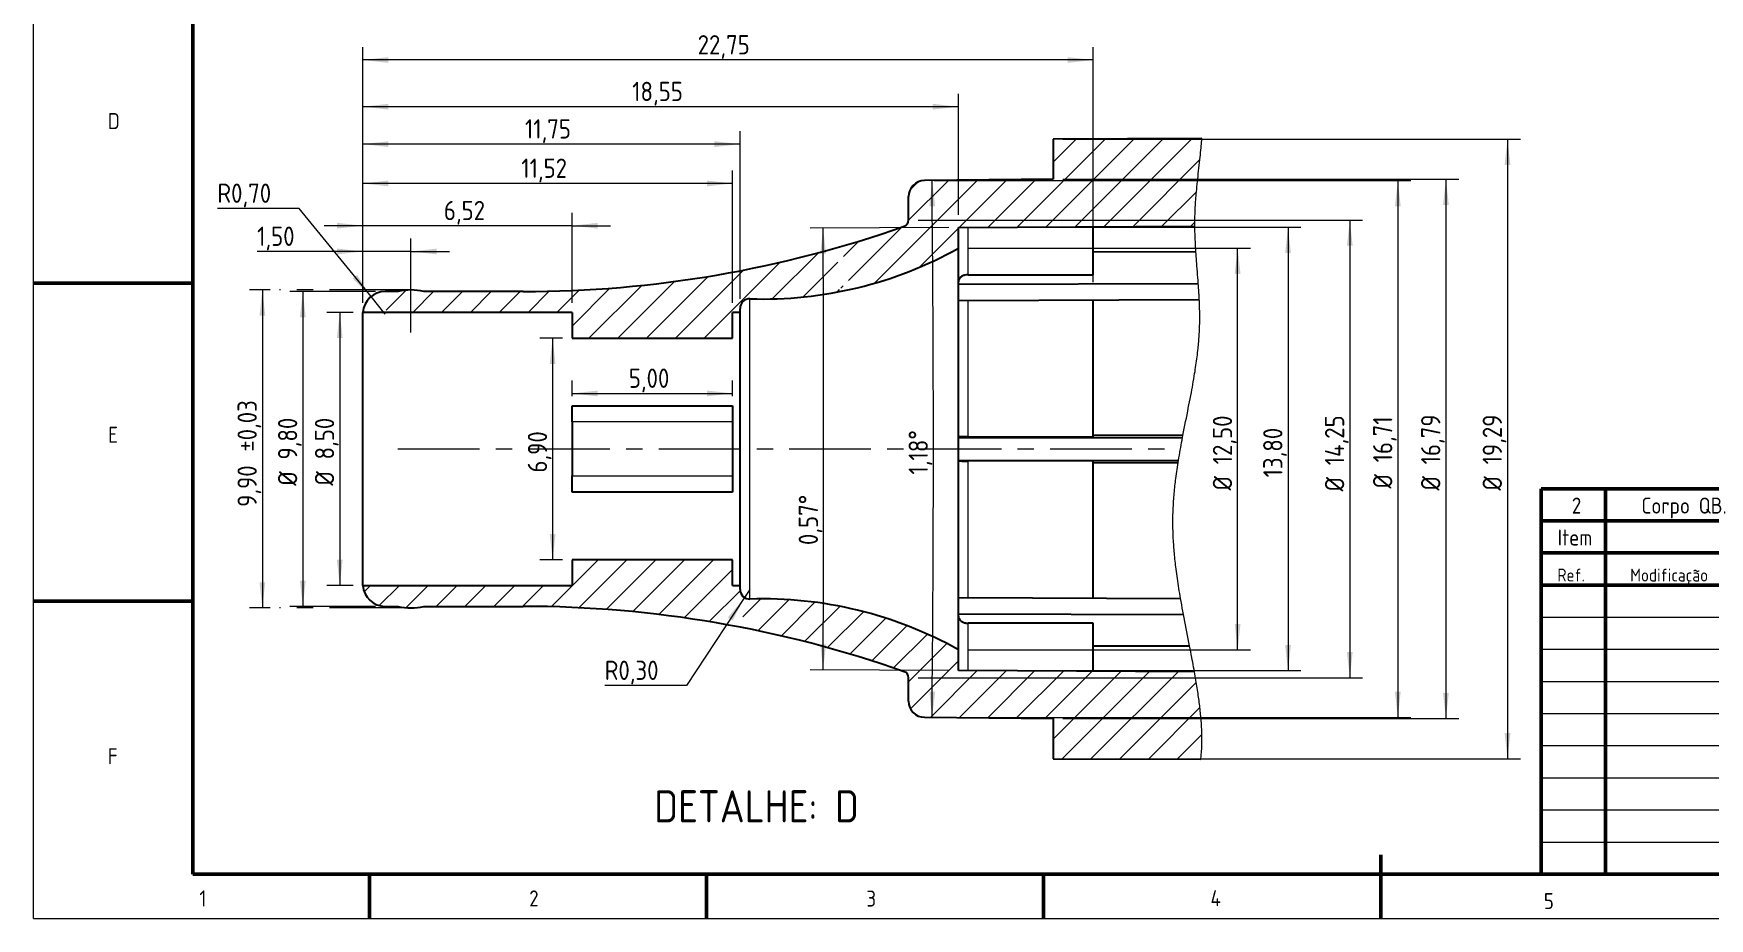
# Model space of a CAD drawing. Header units: millimetres. Extents: x 0 to 420, y 0 to 297.
# Drawn here: x 0.2 to 261.2, y 0.2 to 138 of the extents above; entities that cross this region are included whole.
import ezdxf

# ---------------------------------------------------------------- set-up
doc = ezdxf.new("R2010")
doc.units = ezdxf.units.MM
doc.linetypes.add('CENTERX2', pattern=[20.32, 12.7, -2.54, 2.54, -2.54])
doc.styles.add('SLDTEXTSTYLE0', font='ISOCP', dxfattribs={"width": 0.96})
doc.dimstyles.new('SLDDIMSTYLE10', dxfattribs={"dimtxt": 3, "dimasz": 4, "dimexe": 0, "dimexo": 0.0625, "dimgap": 0.75, "dimtad": 1, "dimlfac": 0.2, "dimrnd": 1e-09, "dimzin": 12, "dimdsep": 46, "dimtxsty": 'SLDTEXTSTYLE0', "dimsah": 1, "dimcen": 0.09, "dimadec": 0, "dimazin": 3, "dimtfac": 1, "dimtofl": 0, "dimtmove": 0, "dimatfit": 3, "dimfxl": 0, "dimfrac": 2, "dimtolj": 1, "dimtzin": 12, "dimarcsym": 0})
doc.dimstyles.new('SLDDIMSTYLE11', dxfattribs={"dimtxt": 3, "dimasz": 4, "dimexe": 0, "dimexo": 0.0625, "dimgap": 0.75, "dimtad": 1, "dimlfac": 0.2, "dimrnd": 1e-09, "dimzin": 12, "dimdsep": 46, "dimtxsty": 'SLDTEXTSTYLE0', "dimsah": 1, "dimcen": 0.09, "dimadec": 0, "dimazin": 3, "dimtfac": 1, "dimtmove": 0, "dimatfit": 0, "dimfxl": 0, "dimfrac": 2, "dimtolj": 1, "dimtzin": 12, "dimarcsym": 0})
doc.dimstyles.new('SLDDIMSTYLE13', dxfattribs={"dimtxt": 3, "dimasz": 4, "dimexe": 0, "dimexo": 0.0625, "dimgap": 0.75, "dimtad": 0, "dimtih": 1, "dimtoh": 1, "dimlfac": 0.2, "dimrnd": 1e-09, "dimdsep": 46, "dimtxsty": 'SLDTEXTSTYLE0', "dimsah": 1, "dimcen": 0, "dimadec": 0, "dimazin": 2, "dimtfac": 1, "dimtofl": 0, "dimtmove": 0, "dimatfit": 3, "dimfxl": 0, "dimfrac": 2, "dimtolj": 1, "dimtzin": 12, "dimarcsym": 0})
doc.dimstyles.new('SLDDIMSTYLE14', dxfattribs={"dimtxt": 3, "dimasz": 4, "dimexe": 0, "dimexo": 0.0625, "dimgap": 0.75, "dimtad": 1, "dimdec": 4, "dimlfac": 0.2, "dimdsep": 46, "dimtxsty": 'SLDTEXTSTYLE0', "dimsah": 1, "dimcen": 0.09, "dimazin": 2, "dimtfac": 1, "dimtofl": 0, "dimtmove": 0, "dimatfit": 3, "dimfxl": 0, "dimfrac": 2, "dimtolj": 1, "dimtzin": 12, "dimarcsym": 0})
doc.dimstyles.new('SLDDIMSTYLE15', dxfattribs={"dimtxt": 3, "dimasz": 4, "dimexe": 0, "dimexo": 0.0625, "dimgap": 0.75, "dimtad": 1, "dimdec": 4, "dimlfac": 0.2, "dimzin": 12, "dimdsep": 46, "dimtxsty": 'SLDTEXTSTYLE0', "dimsah": 1, "dimcen": 0.09, "dimazin": 3, "dimtfac": 1, "dimtofl": 0, "dimtmove": 0, "dimatfit": 3, "dimfxl": 0, "dimfrac": 2, "dimtolj": 1, "dimtzin": 12, "dimarcsym": 0})
doc.dimstyles.new('SLDDIMSTYLE9', dxfattribs={"dimtxt": 3, "dimasz": 4, "dimexe": 0, "dimexo": 0.0625, "dimgap": 0.75, "dimtad": 1, "dimlfac": 0.2, "dimrnd": 1e-09, "dimzin": 12, "dimdsep": 46, "dimtxsty": 'SLDTEXTSTYLE0', "dimsah": 1, "dimcen": 0.09, "dimadec": 0, "dimazin": 3, "dimtol": 1, "dimtp": 0.03, "dimtm": 0.03, "dimtfac": 1, "dimtofl": 0, "dimtmove": 0, "dimatfit": 3, "dimfxl": 0, "dimfrac": 2, "dimtolj": 1, "dimarcsym": 0})

# ---------------------------------------------------------------- blocks, each defined once
blk = doc.blocks.new('SW_HATCH_1')
at = {"color": 0, "linetype": 'Continuous', "lineweight": 18}
for p, q in [((114.4, 69.5), (100.7, 55.8)), ((118.91, 69.52), (105.21, 55.82)), ((109.9, 69.49), (106.3, 65.89)), ((123.42, 69.53), (109.72, 55.84)), ((127.92, 69.55), (114.24, 55.86)), ((129.16, 66.3), (118.75, 55.89)), ((94.54, 63.11), (78.48, 47.05)), ((90, 63.06), (83.8, 56.86)), ((85.24, 62.79), (84.03, 61.58)), ((99.08, 63.16), (91.67, 55.75)), ((103.62, 63.2), (96.18, 55.77)), ((128.63, 61.28), (123.26, 55.91)), ((82.72, 55.78), (74.44, 47.5)), ((91.55, 55.63), (85.44, 49.52)), ((128.38, 56.54), (127.77, 55.93)), ((76.04, 53.59), (73.64, 51.19)), ((63.78, 50.31), (51.97, 38.5)), ((69.75, 51.79), (62.57, 44.61)), ((72.8, 50.35), (67.35, 44.9)), ((47.33, 47.33), (38.5, 38.5)), ((52.6, 48.11), (42.99, 38.5)), ((58.07, 49.09), (47.48, 38.5)), ((5.55, 45.97), (2.46, 42.87)), ((9.83, 45.75), (6.58, 42.5)), ((14.32, 45.75), (11.07, 42.5)), ((18.81, 45.75), (15.56, 42.5)), ((23.3, 45.75), (20.05, 42.5)), ((27.84, 45.8), (24.54, 42.5)), ((32.5, 45.97), (29.03, 42.5)), ((37.29, 46.27), (31.4, 40.38)), ((42.23, 46.72), (34.01, 38.5)), ((73, 46.06), (72.6, 45.65)), ((73.59, 46.65), (73.22, 46.28)), ((35.43, 4), (28.12, -3.31)), ((39.92, 4), (32.45, -3.47)), ((44.41, 4), (36.68, -3.73)), ((48.9, 4), (40.82, -4.08)), ((53.39, 4), (44.88, -4.52)), ((0, 0), (-0.98, -0.98)), ((4.49, 0), (1.36, -3.13)), ((8.98, 0), (5.52, -3.46)), ((13.47, 0), (10.22, -3.25)), ((17.96, 0), (14.71, -3.25)), ((22.45, 0), (19.2, -3.25)), ((26.94, 0), (23.69, -3.25)), ((56.4, 2.52), (48.85, -5.03)), ((57.56, -0.81), (52.74, -5.63)), ((60.77, -2.09), (57.97, -4.89)), ((65.13, -2.22), (60.31, -7.05)), ((69.22, -2.62), (63.99, -7.86)), ((73.08, -3.25), (67.6, -8.73)), ((76.75, -4.08), (71.15, -9.67)), ((80.23, -5.08), (74.64, -10.67)), ((83.55, -6.25), (78.07, -11.73)), ((86.72, -7.57), (81.45, -12.84)), ((89.75, -9.03), (83.8, -14.98)), ((91.55, -11.72), (84.09, -19.19)), ((94.5, -13.26), (87.23, -20.53)), ((98.97, -13.29), (91.67, -20.58)), ((103.43, -13.31), (96.12, -20.63)), ((107.9, -13.33), (100.56, -20.67)), ((112.37, -13.35), (105.01, -20.72)), ((116.84, -13.38), (106.3, -23.91)), ((121.31, -13.4), (107.72, -26.98)), ((125.77, -13.42), (112.2, -27)), ((128.6, -15.08), (116.67, -27.01)), ((129.17, -19.01), (121.15, -27.03)), ((129.47, -23.19), (125.62, -27.04))]:
    blk.add_line(p, q, dxfattribs=at)
blk = doc.blocks.new('_D_12')
at = {"color": 7, "linetype": 'Continuous', "lineweight": 0}
for p, q in [((37.03, 98.04), (33.84, 98.04)), ((35.84, 98.04), (35.84, 48.54)), ((37.03, 48.54), (33.84, 48.54))]:
    blk.add_line(p, q, dxfattribs=at)
at = {"color": 7, "linetype": 'Continuous', "lineweight": 18}
for points in [[(35.84, 98.04), (35.39, 94.04), (36.29, 94.04)], [(35.84, 48.54), (36.29, 52.54), (35.39, 52.54)]]:
    blk.add_solid(points, dxfattribs=at)
at = {"color": 7, "linetype": 'Continuous', "lineweight": 18, "char_height": 3, "attachment_point": 1, "rotation": 90, "style": 'SLDTEXTSTYLE0'}
for s, insert in [('±0,03', (31.97, 72.87)), ('9,90', (31.97, 64.27))]:
    blk.add_mtext(s, dxfattribs=dict(at, insert=insert))
blk = doc.blocks.new('_D_13')
at = {"color": 7, "linetype": 'Continuous', "lineweight": 0}
for p, q in [((49.98, 94.54), (45.89, 94.54)), ((47.89, 94.54), (47.89, 52.04)), ((49.98, 52.04), (45.89, 52.04))]:
    blk.add_line(p, q, dxfattribs=at)
at = {"color": 7, "linetype": 'Continuous', "lineweight": 18}
for points in [[(47.89, 94.54), (47.44, 90.54), (48.34, 90.54)], [(47.89, 52.04), (48.34, 56.04), (47.44, 56.04)]]:
    blk.add_solid(points, dxfattribs=at)
at = {"color": 7, "linetype": 'Continuous', "lineweight": 18, "char_height": 3, "attachment_point": 1, "rotation": 90, "style": 'SLDTEXTSTYLE0'}
for s, insert in [('8,50', (44.02, 71.65)), ('%%c', (44.02, 67.58))]:
    blk.add_mtext(s, dxfattribs=dict(at, insert=insert))
blk = doc.blocks.new('_D_14')
at = {"color": 7, "linetype": 'Continuous', "lineweight": 0}
for p, q in [((51.48, 96.04), (51.48, 110.04)), ((84.08, 96.04), (84.08, 110.04)), ((51.48, 108.04), (45.48, 108.04)), ((84.08, 108.04), (51.48, 108.04)), ((84.08, 108.04), (90.08, 108.04))]:
    blk.add_line(p, q, dxfattribs=at)
at = {"color": 7, "linetype": 'Continuous', "lineweight": 18}
for points in [[(51.48, 108.04), (47.48, 108.49), (47.48, 107.59)], [(84.08, 108.04), (88.08, 107.59), (88.08, 108.49)]]:
    blk.add_solid(points, dxfattribs=at)
at = {"color": 7, "linetype": 'Continuous', "lineweight": 18, "insert": (64.11, 111.91), "char_height": 3, "attachment_point": 1, "style": 'SLDTEXTSTYLE0'}
blk.add_mtext('6,52', dxfattribs=at)
blk = doc.blocks.new('_D_15')
at = {"color": 7, "linetype": 'Continuous', "lineweight": 0}
for p, q in [((51.48, 96.04), (51.48, 106.03)), ((58.98, 91.41), (58.98, 106.03)), ((51.48, 104.03), (35.02, 104.03)), ((58.98, 104.03), (51.48, 104.03)), ((58.98, 104.03), (64.98, 104.03))]:
    blk.add_line(p, q, dxfattribs=at)
at = {"color": 7, "linetype": 'Continuous', "lineweight": 18}
for points in [[(51.48, 104.03), (47.48, 104.48), (47.48, 103.58)], [(58.98, 104.03), (62.98, 103.58), (62.98, 104.48)]]:
    blk.add_solid(points, dxfattribs=at)
at = {"color": 7, "linetype": 'Continuous', "lineweight": 18, "insert": (35.02, 107.9), "char_height": 3, "attachment_point": 1, "style": 'SLDTEXTSTYLE0'}
blk.add_mtext('1,50', dxfattribs=at)
blk = doc.blocks.new('_D_16')
at = {"color": 7, "linetype": 'Continuous', "lineweight": 0}
for p, q in [((84.08, 81.49), (84.08, 83.93)), ((109.08, 81.49), (109.08, 83.93)), ((84.08, 81.93), (109.08, 81.93))]:
    blk.add_line(p, q, dxfattribs=at)
at = {"color": 7, "linetype": 'Continuous', "lineweight": 18}
for points in [[(84.08, 81.93), (88.08, 81.48), (88.08, 82.38)], [(109.08, 81.93), (105.08, 82.38), (105.08, 81.48)]]:
    blk.add_solid(points, dxfattribs=at)
at = {"color": 7, "linetype": 'Continuous', "lineweight": 18, "insert": (92.91, 85.8), "char_height": 3, "attachment_point": 1, "style": 'SLDTEXTSTYLE0'}
blk.add_mtext('5,00', dxfattribs=at)
blk = doc.blocks.new('_D_17')
at = {"color": 7, "linetype": 'Continuous', "lineweight": 0}
for p, q in [((51.48, 96.04), (51.48, 116.62)), ((109.08, 96.04), (109.08, 116.62)), ((109.08, 114.62), (51.48, 114.62))]:
    blk.add_line(p, q, dxfattribs=at)
at = {"color": 7, "linetype": 'Continuous', "lineweight": 18}
for points in [[(51.48, 114.62), (55.48, 114.17), (55.48, 115.07)], [(109.08, 114.62), (105.08, 115.07), (105.08, 114.17)]]:
    blk.add_solid(points, dxfattribs=at)
at = {"color": 7, "linetype": 'Continuous', "lineweight": 18, "insert": (76.16, 118.49), "char_height": 3, "attachment_point": 1, "style": 'SLDTEXTSTYLE0'}
blk.add_mtext('11,52', dxfattribs=at)
blk = doc.blocks.new('_D_19')
at = {"color": 7, "linetype": 'Continuous', "lineweight": 0}
for p, q in [((110.91, 50.16), (101.9, 36.47)), ((111.73, 51.41), (110.91, 50.16)), ((101.9, 36.47), (89.15, 36.47))]:
    blk.add_line(p, q, dxfattribs=at)
at = {"color": 7, "linetype": 'Continuous', "lineweight": 18}
blk.add_solid([(110.91, 50.16), (108.33, 47.07), (109.08, 46.57)], dxfattribs=at)
at = {"color": 7, "linetype": 'Continuous', "lineweight": 18, "insert": (89.15, 40.33), "char_height": 3, "attachment_point": 1, "style": 'SLDTEXTSTYLE0'}
blk.add_mtext('R0,30', dxfattribs=at)
blk = doc.blocks.new('_D_20')
at = {"color": 7, "linetype": 'Continuous', "lineweight": 0}
for p, q in [((145.73, 104.54), (189.72, 104.54)), ((187.72, 42.04), (187.72, 104.54)), ((145.73, 42.04), (189.72, 42.04))]:
    blk.add_line(p, q, dxfattribs=at)
at = {"color": 7, "linetype": 'Continuous', "lineweight": 18}
for points in [[(187.72, 104.54), (187.27, 100.54), (188.17, 100.54)], [(187.72, 42.04), (188.17, 46.04), (187.27, 46.04)]]:
    blk.add_solid(points, dxfattribs=at)
at = {"color": 7, "linetype": 'Continuous', "lineweight": 18, "char_height": 3, "attachment_point": 1, "rotation": 90, "style": 'SLDTEXTSTYLE0'}
for s, insert in [('12,50', (183.86, 70.9)), ('%%c', (183.86, 66.83))]:
    blk.add_mtext(s, dxfattribs=dict(at, insert=insert))
blk = doc.blocks.new('_D_21')
at = {"color": 7, "linetype": 'Continuous', "lineweight": 0}
for p, q in [((142.73, 107.78), (121.16, 107.67)), ((142.73, 38.8), (121.16, 38.9))]:
    blk.add_line(p, q, dxfattribs=at)
at = {"color": 7, "linetype": 'Continuous', "lineweight": 18}
blk.add_arc((-6755.77, 73.29), 6879.02, 359.713523, 0.286477, dxfattribs=at)
for points in [[(123.16, 107.68), (122.73, 103.68), (123.63, 103.69)], [(123.16, 38.89), (123.63, 42.89), (122.73, 42.9)]]:
    blk.add_solid(points, dxfattribs=at)
at = {"color": 7, "linetype": 'Continuous', "lineweight": 18, "insert": (119.36, 58.33), "char_height": 3, "attachment_point": 1, "rotation": 89.9135, "style": 'SLDTEXTSTYLE0'}
blk.add_mtext('0,57°', dxfattribs=at)
blk = doc.blocks.new('_D_22')
at = {"color": 7, "linetype": 'Continuous', "lineweight": 0}
for p, q in [((145.73, 107.79), (197.57, 107.79)), ((195.57, 107.79), (195.57, 38.79)), ((145.73, 38.79), (197.57, 38.79))]:
    blk.add_line(p, q, dxfattribs=at)
at = {"color": 7, "linetype": 'Continuous', "lineweight": 18}
for points in [[(195.57, 107.79), (195.12, 103.79), (196.02, 103.79)], [(195.57, 38.79), (196.02, 42.79), (195.12, 42.79)]]:
    blk.add_solid(points, dxfattribs=at)
at = {"color": 7, "linetype": 'Continuous', "lineweight": 18, "insert": (191.7, 68.86), "char_height": 3, "attachment_point": 1, "rotation": 90, "style": 'SLDTEXTSTYLE0'}
blk.add_mtext('13,80', dxfattribs=at)
blk = doc.blocks.new('_D_23')
at = {"color": 7, "linetype": 'Continuous', "lineweight": 0}
for p, q in [((51.48, 96.04), (51.48, 122.74)), ((110.23, 96.66), (110.23, 122.74)), ((110.23, 120.74), (51.48, 120.74))]:
    blk.add_line(p, q, dxfattribs=at)
at = {"color": 7, "linetype": 'Continuous', "lineweight": 18}
for points in [[(51.48, 120.74), (55.48, 120.29), (55.48, 121.19)], [(110.23, 120.74), (106.23, 121.19), (106.23, 120.29)]]:
    blk.add_solid(points, dxfattribs=at)
at = {"color": 7, "linetype": 'Continuous', "lineweight": 18, "insert": (76.73, 124.61), "char_height": 3, "attachment_point": 1, "style": 'SLDTEXTSTYLE0'}
blk.add_mtext('11,75', dxfattribs=at)
blk = doc.blocks.new('_D_24')
at = {"color": 7, "linetype": 'Continuous', "lineweight": 0}
for p, q in [((51.48, 96.04), (51.48, 128.57)), ((144.23, 109.74), (144.23, 128.57)), ((144.23, 126.57), (51.48, 126.57))]:
    blk.add_line(p, q, dxfattribs=at)
at = {"color": 7, "linetype": 'Continuous', "lineweight": 18}
for points in [[(51.48, 126.57), (55.48, 126.12), (55.48, 127.02)], [(144.23, 126.57), (140.23, 127.02), (140.23, 126.12)]]:
    blk.add_solid(points, dxfattribs=at)
at = {"color": 7, "linetype": 'Continuous', "lineweight": 18, "insert": (93.43, 130.44), "char_height": 3, "attachment_point": 1, "style": 'SLDTEXTSTYLE0'}
blk.add_mtext('18,55', dxfattribs=at)
blk = doc.blocks.new('_D_25')
at = {"color": 7, "linetype": 'Continuous', "lineweight": 0}
for p, q in [((51.48, 96.04), (51.48, 135.84)), ((165.23, 99.24), (165.23, 135.84)), ((165.23, 133.84), (51.48, 133.84))]:
    blk.add_line(p, q, dxfattribs=at)
at = {"color": 7, "linetype": 'Continuous', "lineweight": 18}
for points in [[(51.48, 133.84), (55.48, 133.39), (55.48, 134.29)], [(165.23, 133.84), (161.23, 134.29), (161.23, 133.39)]]:
    blk.add_solid(points, dxfattribs=at)
at = {"color": 7, "linetype": 'Continuous', "lineweight": 18, "insert": (103.63, 137.71), "char_height": 3, "attachment_point": 1, "style": 'SLDTEXTSTYLE0'}
blk.add_mtext('22,75', dxfattribs=at)
blk = doc.blocks.new('_D_26')
at = {"color": 7, "linetype": 'Continuous', "lineweight": 0}
for p, q in [((160.48, 121.51), (231.75, 121.51)), ((229.75, 121.51), (229.75, 25.06)), ((160.48, 25.06), (231.75, 25.06))]:
    blk.add_line(p, q, dxfattribs=at)
at = {"color": 7, "linetype": 'Continuous', "lineweight": 18}
for points in [[(229.75, 121.51), (229.3, 117.51), (230.2, 117.51)], [(229.75, 25.06), (230.2, 29.06), (229.3, 29.06)]]:
    blk.add_solid(points, dxfattribs=at)
at = {"color": 7, "linetype": 'Continuous', "lineweight": 18, "char_height": 3, "attachment_point": 1, "rotation": 90, "style": 'SLDTEXTSTYLE0'}
for s, insert in [('19,29', (225.88, 70.89)), ('%%c', (225.88, 66.81))]:
    blk.add_mtext(s, dxfattribs=dict(at, insert=insert))
blk = doc.blocks.new('_D_27')
at = {"color": 7, "linetype": 'Continuous', "lineweight": 0}
for p, q in [((160.48, 115.27), (222.16, 115.27)), ((220.16, 115.27), (220.16, 31.31)), ((160.48, 31.31), (222.16, 31.31))]:
    blk.add_line(p, q, dxfattribs=at)
at = {"color": 7, "linetype": 'Continuous', "lineweight": 18}
for points in [[(220.16, 115.27), (219.71, 111.27), (220.61, 111.27)], [(220.16, 31.31), (220.61, 35.31), (219.71, 35.31)]]:
    blk.add_solid(points, dxfattribs=at)
at = {"color": 7, "linetype": 'Continuous', "lineweight": 18, "char_height": 3, "attachment_point": 1, "rotation": 90, "style": 'SLDTEXTSTYLE0'}
for s, insert in [('16,79', (216.29, 70.89)), ('%%c', (216.29, 66.82))]:
    blk.add_mtext(s, dxfattribs=dict(at, insert=insert))
blk = doc.blocks.new('_D_28')
at = {"color": 7, "linetype": 'Continuous', "lineweight": 0}
for p, q in [((41.58, 110.73), (28.83, 110.73)), ((52.76, 97), (41.58, 110.73)), ((54.97, 94.29), (52.76, 97))]:
    blk.add_line(p, q, dxfattribs=at)
at = {"color": 7, "linetype": 'Continuous', "lineweight": 18}
blk.add_solid([(52.76, 97), (50.58, 100.39), (49.89, 99.82)], dxfattribs=at)
at = {"color": 7, "linetype": 'Continuous', "lineweight": 18, "insert": (28.83, 114.6), "char_height": 3, "attachment_point": 1, "style": 'SLDTEXTSTYLE0'}
blk.add_mtext('R0,70', dxfattribs=at)
blk = doc.blocks.new('_D_29')
at = {"color": 7, "linetype": 'Continuous', "lineweight": 0}
for p, q in [((137.98, 108.91), (207.19, 108.91)), ((205.19, 108.91), (205.19, 37.67)), ((137.98, 37.67), (207.19, 37.67))]:
    blk.add_line(p, q, dxfattribs=at)
at = {"color": 7, "linetype": 'Continuous', "lineweight": 18}
for points in [[(205.19, 108.91), (204.74, 104.91), (205.64, 104.91)], [(205.19, 37.67), (205.64, 41.67), (204.74, 41.67)]]:
    blk.add_solid(points, dxfattribs=at)
at = {"color": 7, "linetype": 'Continuous', "lineweight": 18, "char_height": 3, "attachment_point": 1, "rotation": 90, "style": 'SLDTEXTSTYLE0'}
for s, insert in [('14,25', (201.32, 70.75)), ('%%c', (201.32, 66.68))]:
    blk.add_mtext(s, dxfattribs=dict(at, insert=insert))
blk = doc.blocks.new('_D_30')
at = {"color": 7, "linetype": 'Continuous', "lineweight": 18}
blk.add_arc((-3905.55, 73.29), 4045.89, 359.40822, 0.59178, dxfattribs=at)
for points in [[(140.13, 115.08), (139.72, 111.07), (140.62, 111.08)], [(140.13, 31.5), (140.62, 35.5), (139.72, 35.51)]]:
    blk.add_solid(points, dxfattribs=at)
at = {"color": 7, "linetype": 'Continuous', "lineweight": 18, "insert": (136.48, 69.31), "char_height": 3, "attachment_point": 1, "rotation": 90, "style": 'SLDTEXTSTYLE0'}
blk.add_mtext('1,18°', dxfattribs=at)
blk = doc.blocks.new('_D_31')
at = {"color": 7, "linetype": 'Continuous', "lineweight": 0}
for p, q in [((82.58, 90.54), (79.04, 90.54)), ((81.04, 90.54), (81.04, 56.04)), ((82.58, 56.04), (79.04, 56.04))]:
    blk.add_line(p, q, dxfattribs=at)
at = {"color": 7, "linetype": 'Continuous', "lineweight": 18}
for points in [[(81.04, 90.54), (80.59, 86.54), (81.49, 86.54)], [(81.04, 56.04), (81.49, 60.04), (80.59, 60.04)]]:
    blk.add_solid(points, dxfattribs=at)
at = {"color": 7, "linetype": 'Continuous', "lineweight": 18, "insert": (77.18, 69.61), "char_height": 3, "attachment_point": 1, "rotation": 90, "style": 'SLDTEXTSTYLE0'}
blk.add_mtext('6,90', dxfattribs=at)
blk = doc.blocks.new('_D_32')
at = {"color": 7, "linetype": 'Continuous', "lineweight": 0}
for p, q in [((53.47, 97.79), (40.14, 97.79)), ((42.14, 97.79), (42.14, 48.79)), ((53.47, 48.79), (40.14, 48.79))]:
    blk.add_line(p, q, dxfattribs=at)
at = {"color": 7, "linetype": 'Continuous', "lineweight": 18}
for points in [[(42.14, 97.79), (41.69, 93.79), (42.59, 93.79)], [(42.14, 48.79), (42.59, 52.79), (41.69, 52.79)]]:
    blk.add_solid(points, dxfattribs=at)
at = {"color": 7, "linetype": 'Continuous', "lineweight": 18, "char_height": 3, "attachment_point": 1, "rotation": 90, "style": 'SLDTEXTSTYLE0'}
for s, insert in [('9,80', (38.27, 71.64)), ('%%c', (38.27, 67.57))]:
    blk.add_mtext(s, dxfattribs=dict(at, insert=insert))
blk = doc.blocks.new('_D_33')
at = {"color": 7, "linetype": 'Continuous', "lineweight": 0}
for p, q in [((140.45, 115.06), (214.67, 115.06)), ((212.67, 115.06), (212.67, 31.51)), ((140.45, 31.51), (214.67, 31.51))]:
    blk.add_line(p, q, dxfattribs=at)
at = {"color": 7, "linetype": 'Continuous', "lineweight": 18}
for points in [[(212.67, 115.06), (212.22, 111.06), (213.12, 111.06)], [(212.67, 31.51), (213.12, 35.51), (212.22, 35.51)]]:
    blk.add_solid(points, dxfattribs=at)
at = {"color": 7, "linetype": 'Continuous', "lineweight": 18, "char_height": 3, "attachment_point": 1, "rotation": 90, "style": 'SLDTEXTSTYLE0'}
for s, insert in [('16,71', (208.81, 71.2)), ('%%c', (208.81, 67.13))]:
    blk.add_mtext(s, dxfattribs=dict(at, insert=insert))

msp = doc.modelspace()

# ---------------------------------------------------------------- linework, layer by layer
at = {"color": 7, "linetype": 'Continuous', "lineweight": 18}
for p, q in [((0.2, 0.2), (0.2, 296.8)), ((235, 47.1), (289, 47.1)), ((235, 42.1), (289, 42.1)), ((235, 37.1), (289, 37.1)), ((235, 32.1), (289, 32.1)), ((289, 27.1), (235, 27.1)), ((235, 22.1), (289, 22.1)), ((235, 17.1), (289, 17.1)), ((235, 12.1), (289, 12.1)), ((0.2, 0.2), (419.8, 0.2))]:
    msp.add_line(p, q, dxfattribs=at)
at = {"color": 7, "linetype": 'Continuous', "lineweight": 50}
for p, q in [((25, 290.1), (25, 7.1)), ((0.2, 99.1), (25, 99.1)), ((235, 6.98029), (235, 67.1)), ((235, 67.1), (413, 67.1)), ((245, 57.1), (245, 67.1)), ((235, 62.1), (413, 62.1)), ((235, 57.1), (413, 57.1)), ((245, 57.1), (245, 7.1)), ((25, 49.6), (0.2, 49.6)), ((289, 52.1), (235, 52.1)), ((210, 10.1), (210, 0.2)), ((25, 7.1), (413, 7.1)), ((52.5, 0.2), (52.5, 7.1)), ((105, 7.1), (105, 0.2)), ((157.5, 0.2), (157.5, 7.1))]:
    msp.add_line(p, q, dxfattribs=at)
at = {"color": 7, "linetype": 'Continuous', "lineweight": 25}
for p, q in [((182.14423, 121.59455), (158.98007, 121.51344)), ((158.98007, 121.51344), (158.98007, 115.27028)), ((158.98007, 115.27028), (138.95424, 115.06344)), ((136.48006, 108.90662), (136.48006, 112.56357)), ((144.23006, 107.78844), (181.06571, 107.97262)), ((144.23006, 104.53844), (144.23006, 107.78844)), ((165.23006, 100.38871), (165.23006, 107.89344)), ((144.23006, 42.03844), (144.23006, 104.53844)), ((181.22246, 103.95855), (165.23006, 103.91864)), ((145.73007, 100.40647), (165.23006, 100.38871)), ((56.98006, 97.78844), (54.97112, 97.78844)), ((76.48007, 97.78844), (60.98007, 97.78844)), ((144.23006, 98.95641), (181.58802, 99.05944)), ((144.23006, 96.41083), (181.74672, 96.57265)), ((84.08007, 94.53844), (51.48006, 94.53844)), ((51.48006, 52.03844), (51.48006, 94.53844)), ((84.08007, 94.53844), (84.08007, 90.53844)), ((110.23006, 94.53844), (109.08007, 94.53844)), ((109.08007, 90.53844), (109.08007, 94.53844)), ((110.23006, 94.53844), (110.23006, 95.16422)), ((110.23006, 52.03844), (110.23006, 94.53844)), ((165.23006, 75.16213), (165.23006, 96.50141)), ((84.08007, 90.53844), (109.08007, 90.53844)), ((84.08007, 79.98844), (109.08007, 79.98844)), ((84.08007, 77.48844), (84.08007, 79.98844)), ((109.08007, 79.98844), (109.08007, 77.48844)), ((84.08007, 77.48844), (84.08007, 69.08844)), ((109.08007, 77.48844), (109.08007, 69.08844)), ((144.23006, 75.08844), (179.13695, 75.05004)), ((145.73007, 75.18862), (165.23006, 75.16213)), ((179.20284, 75.3951), (165.23006, 75.41072)), ((144.23006, 71.48844), (178.51121, 71.52615)), ((165.23006, 71.41475), (145.73007, 71.38826)), ((165.23006, 50.07546), (165.23006, 71.41475)), ((165.23006, 71.16615), (178.45592, 71.18094)), ((84.08007, 66.58844), (84.08007, 69.08844)), ((109.08007, 69.08844), (109.08007, 66.58844)), ((109.08007, 66.58844), (84.08007, 66.58844)), ((84.08007, 56.03844), (84.08007, 52.03844)), ((109.08007, 56.03844), (84.08007, 56.03844)), ((109.08007, 52.03844), (109.08007, 56.03844)), ((51.48006, 52.03844), (84.08007, 52.03844)), ((109.08007, 52.03844), (110.23006, 52.03844)), ((110.23006, 51.41265), (110.23006, 52.03844)), ((144.23006, 50.16604), (178.83698, 50.01677)), ((54.97112, 48.78844), (56.98006, 48.78844)), ((60.98007, 48.78844), (76.48007, 48.78844)), ((144.23006, 47.62046), (179.28576, 47.52379)), ((165.23006, 46.18817), (145.73007, 46.17041)), ((165.23006, 38.68344), (165.23006, 46.18817)), ((144.23006, 38.78844), (144.23006, 42.03844)), ((165.23006, 42.65823), (180.23415, 42.62077)), ((136.48006, 34.0133), (136.48006, 37.67025)), ((180.99517, 38.60461), (144.23006, 38.78844)), ((138.95424, 31.51344), (158.98007, 31.30659)), ((158.98007, 31.30659), (158.98007, 25.06344)), ((158.98007, 25.06344), (181.98308, 24.98289))]:
    msp.add_line(p, q, dxfattribs=at)
at = {"color": 8, "linetype": 'Continuous', "lineweight": 18}
for p, q in [((145.73007, 100.40647), (145.73007, 107.79594)), ((111.77859, 49.91344), (111.77859, 96.66344)), ((145.73007, 75.18862), (145.73007, 96.4173)), ((109.08007, 77.48844), (84.08007, 77.48844)), ((145.73007, 50.15958), (145.73007, 71.38826)), ((84.08007, 69.08844), (109.08007, 69.08844)), ((145.73007, 38.78094), (145.73007, 46.17041))]:
    msp.add_line(p, q, dxfattribs=at)
at = {"color": 7, "linetype": 'CENTERX2', "lineweight": 18}
for p, q in [((58.98006, 98.03844), (38.52933, 98.03844)), ((56.94429, 73.28844), (178.58756, 73.28844)), ((58.98006, 48.53844), (38.52933, 48.53844))]:
    msp.add_line(p, q, dxfattribs=at)
at = {"color": 7, "linetype": 'Continuous', "lineweight": 18, "flags": 128}
msp.add_lwpolyline([(181.98308, 24.98289), (182.00608, 25.17665), (182.02741, 25.37138), (182.0471, 25.56705), (182.06518, 25.76367), (182.08166, 25.96122), (182.09657, 26.1597), (182.10919, 26.34767), (182.12044, 26.53645), (182.13034, 26.72604), (182.13891, 26.91642), (182.14615, 27.10759), (182.15209, 27.29954), (182.15674, 27.49226), (182.16012, 27.68576), (182.16225, 27.88001), (182.16314, 28.07502), (182.16281, 28.26728), (182.16133, 28.46025), (182.1587, 28.65393), (182.15493, 28.84831), (182.14959, 29.06), (182.14295, 29.27249), (182.13503, 29.48579), (182.12586, 29.69988), (182.11544, 29.91476), (182.10382, 30.13042), (182.08858, 30.38557), (182.07171, 30.64179), (182.05325, 30.89904), (182.03322, 31.15733), (182.0112, 31.42193), (181.98762, 31.68758), (181.96251, 31.95427), (181.93591, 32.22196), (181.90786, 32.49066), (181.87838, 32.76035), (181.8475, 33.03101), (181.8156, 33.29994), (181.7824, 33.5698), (181.74794, 33.84057), (181.71226, 34.11223), (181.67538, 34.38479), (181.63733, 34.65821), (181.59816, 34.93249), (181.55789, 35.20762), (181.51456, 35.49674), (181.47012, 35.78675), (181.42458, 36.07765), (181.37799, 36.36941), (181.33039, 36.66201), (181.28182, 36.95545), (181.2266, 37.28334), (181.17027, 37.61223), (181.11288, 37.94208), (181.05451, 38.27288), (180.99517, 38.60461), (180.92815, 38.9746), (180.86008, 39.34566), (180.79105, 39.71779), (180.72113, 40.09095), (180.6504, 40.4651), (180.57892, 40.84022), (180.49382, 41.28353), (180.40792, 41.72809), (180.32133, 42.17385), (180.23415, 42.62077), (180.12778, 43.16462), (180.02095, 43.71), (179.91387, 44.25683), (179.80677, 44.80503), (179.69986, 45.3545), (179.59525, 45.89531), (179.49123, 46.43719), (179.38799, 46.98004), (179.28576, 47.52379), (179.19339, 48.02129), (179.10217, 48.5194), (179.01226, 49.01806), (178.92381, 49.5172), (178.83698, 50.01677), (178.77023, 50.40817), (178.70462, 50.79975), (178.64026, 51.19149), (178.5772, 51.58336), (178.51552, 51.97532), (178.4553, 52.36736), (178.3966, 52.75942), (178.3442, 53.11883), (178.29321, 53.47821), (178.24368, 53.83755), (178.19567, 54.19683), (178.14923, 54.55601), (178.10442, 54.91508), (178.06736, 55.22275), (178.03158, 55.53031), (177.9971, 55.83773), (177.96398, 56.14501), (177.93224, 56.45213), (177.90192, 56.75908), (177.87306, 57.06583), (177.84791, 57.34685), (177.82404, 57.62768), (177.80149, 57.90832), (177.78027, 58.18875), (177.76042, 58.46896), (177.74195, 58.74895), (177.72344, 59.05411), (177.70665, 59.35898), (177.69161, 59.66353), (177.67838, 59.96775), (177.66698, 60.27162), (177.65744, 60.57514), (177.64983, 60.87828), (177.64454, 61.15582), (177.64091, 61.43302), (177.63898, 61.70987), (177.63874, 61.98635), (177.64022, 62.26248), (177.64336, 62.53825), (177.64815, 62.81366), (177.65455, 63.08872), (177.66254, 63.36344), (177.67209, 63.6378), (177.68317, 63.91183), (177.69575, 64.18551), (177.70897, 64.44325), (177.72348, 64.7007), (177.73923, 64.95785), (177.75624, 65.21471), (177.77447, 65.47128), (177.79744, 65.77301), (177.82204, 66.07435), (177.84821, 66.3753), (177.87592, 66.67588), (177.90513, 66.97607), (177.9358, 67.27589), (177.96601, 67.55825), (177.99746, 67.84028), (178.0301, 68.12199), (178.06392, 68.40339), (178.09886, 68.68447), (178.14504, 69.04255), (178.19293, 69.40014), (178.24248, 69.75724), (178.29362, 70.11386), (178.34629, 70.47001), (178.40042, 70.82571), (178.45592, 71.18094), (178.51121, 71.52615), (178.57628, 71.92286), (178.64284, 72.31903), (178.71079, 72.71468), (178.78002, 73.10981), (178.85046, 73.50443), (178.92071, 73.89152), (178.99194, 74.27815), (179.06405, 74.66432), (179.13695, 75.05004), (179.20284, 75.3951), (179.30708, 75.93506), (179.4123, 76.47422), (179.51826, 77.01259), (179.62471, 77.55021), (179.73142, 78.0871), (179.83812, 78.62329), (179.94458, 79.15882), (180.04173, 79.64915), (180.13828, 80.13897), (180.23403, 80.6283), (180.3288, 81.11715), (180.4224, 81.60556), (180.51463, 82.09354), (180.59246, 82.51148), (180.66902, 82.92914), (180.7442, 83.34653), (180.81788, 83.76366), (180.88993, 84.18055), (180.96025, 84.59721), (181.0287, 85.01366), (181.0811, 85.34073), (181.13222, 85.66768), (181.182, 85.99452), (181.23038, 86.32126), (181.27731, 86.6479), (181.32273, 86.97445), (181.36658, 87.30092), (181.4087, 87.6266), (181.44914, 87.95221), (181.48784, 88.27775), (181.52476, 88.60324), (181.55982, 88.92868), (181.58602, 89.18436), (181.61102, 89.44001), (181.63479, 89.69564), (181.65729, 89.95125), (181.6785, 90.20685), (181.69839, 90.46244), (181.71693, 90.71803), (181.7341, 90.97361), (181.74986, 91.22919), (181.7642, 91.48477), (181.77685, 91.73579), (181.78807, 91.98683), (181.79783, 92.23787), (181.8061, 92.48893), (181.81298, 92.74458), (181.81825, 93.00025), (181.82191, 93.25594), (181.824, 93.51167), (181.82458, 93.76745), (181.82373, 94.01871), (181.82151, 94.27004), (181.81798, 94.52144), (181.81319, 94.77294), (181.80591, 95.07245), (181.79701, 95.37212), (181.78655, 95.67196), (181.77462, 95.97198), (181.76132, 96.27221), (181.74672, 96.57265), (181.72799, 96.92671), (181.70771, 97.28112), (181.68603, 97.63591), (181.66308, 97.99111), (181.63901, 98.34675), (181.61395, 98.70285), (181.58802, 99.05944), (181.55419, 99.5116), (181.51949, 99.96465), (181.4842, 100.41864), (181.44861, 100.87363), (181.41297, 101.32968), (181.37758, 101.78682), (181.35013, 102.14683), (181.32314, 102.50757), (181.29674, 102.86909), (181.27107, 103.23141), (181.24626, 103.59456), (181.22246, 103.95855), (181.2027, 104.27541), (181.18389, 104.59294), (181.16611, 104.91117), (181.14946, 105.23012), (181.13401, 105.5498), (181.11986, 105.87024), (181.10711, 106.19144), (181.09671, 106.48657), (181.08762, 106.78238), (181.07991, 107.07887), (181.07364, 107.37606), (181.06889, 107.67397), (181.06571, 107.97262), (181.06419, 108.27597), (181.06443, 108.58011), (181.06594, 108.82453), (181.06867, 109.06947), (181.07266, 109.31493), (181.07793, 109.56091), (181.08453, 109.80744), (181.09357, 110.08469), (181.10437, 110.36263), (181.11693, 110.64126), (181.13118, 110.92053), (181.14702, 111.20041), (181.1644, 111.48087), (181.18323, 111.76185), (181.20551, 112.07149), (181.22936, 112.38168), (181.25465, 112.69236), (181.2813, 113.00348), (181.30918, 113.31499), (181.34673, 113.71647), (181.38595, 114.11841), (181.42661, 114.52068), (181.46848, 114.92318), (181.51136, 115.3258), (181.555, 115.72843), (181.59919, 116.13095), (181.64818, 116.57348), (181.69727, 117.01562), (181.74617, 117.4572), (181.79458, 117.89808), (181.84219, 118.33813), (181.88134, 118.70674), (181.91955, 119.07457), (181.95664, 119.44153), (181.99245, 119.80754), (182.0268, 120.17251), (182.05264, 120.45847), (182.0774, 120.7437), (182.10097, 121.02816), (182.12328, 121.31179), (182.14423, 121.59455)], dxfattribs=at)
at = {"color": 7, "linetype": 'Continuous', "lineweight": 25}
for centre, radius, start, end in [((138.98007, 112.56356), 2.50001, 90.5921067, 179.9996367), ((76.30446, 276.88848), 179.10013, 270.05618, 289.4060247), ((135.48008, 108.90661), 0.99998, 289.4050314, 0.0009899), ((113.80092, 159.13065), 62.49994, 268.145744, 299.1348512), ((54.97114, 94.28841), 3.50003, 90.0003531, 175.9035444), ((58.98006, 89.91338), 8.12506, 75.750033, 104.249967), ((111.73007, 95.16421), 1.50001, 88.1462983, 179.9997331), ((54.97114, 52.28846), 3.50003, 184.0964556, 269.9996469), ((111.73007, 51.41266), 1.50001, 180.0002669, 271.8537017), ((113.80092, -12.55378), 62.49994, 60.8651488, 91.854256), ((58.98006, 56.6635), 8.12506, 255.750033, 284.249967), ((76.30446, -130.3116), 179.10013, 70.5939753, 89.94382), ((135.48008, 37.67027), 0.99998, 359.9990101, 70.5949686), ((138.98007, 34.01332), 2.50001, 180.0003633, 269.4078933)]:
    msp.add_arc(centre, radius, start, end, dxfattribs=at)
for points, knots in [([(145.73007, 100.40647), (145.56317, 100.39481), (145.23708, 100.37204), (144.79364, 100.189), (144.45015, 99.91279), (144.25715, 99.59129), (144.2376, 99.37608), (144.23006, 99.29311)], [0, 0, 0, 0, 0.242970364, 0.474700694, 0.686869678, 0.879287893, 1, 1, 1, 1]), ([(145.73007, 75.18862), (145.56503, 75.18761), (145.25317, 75.1857), (144.82736, 75.17966), (144.50913, 75.15008), (144.31222, 75.15345), (144.24222, 75.11826), (144.23006, 75.11215)], [0, 0, 0, 0, 0.329052068, 0.621771655, 0.844659057, 0.973015485, 1, 1, 1, 1]), ([(144.23006, 71.46473), (144.23027, 71.46395), (144.23945, 71.43001), (144.40706, 71.44745), (144.61517, 71.39947), (145.0067, 71.39982), (145.38142, 71.38819), (145.63449, 71.38824), (145.73007, 71.38826)], [0, 0, 0, 0, 0.0015948817, 0.0695942226, 0.2408431366, 0.4972383801, 0.8101341021, 1, 1, 1, 1]), ([(144.23006, 47.28376), (144.2302, 47.27281), (144.23193, 47.1352), (144.31052, 46.86053), (144.58214, 46.5339), (144.97504, 46.29822), (145.37565, 46.18514), (145.63445, 46.17438), (145.73007, 46.17041)], [0, 0, 0, 0, 0.015986032, 0.200902695, 0.401236393, 0.622398561, 0.860484286, 1, 1, 1, 1])]:
    msp.add_open_spline(points, degree=3, knots=knots, dxfattribs=at)

# ---------------------------------------------------------------- block references
at = {"color": 7, "linetype": 'Continuous', "lineweight": 18}
msp.add_blockref('SW_HATCH_1', (52.6807, 52.03844), dxfattribs=at)

# ---------------------------------------------------------------- texts
at = {"color": 7, "linetype": 'Continuous', "lineweight": 0, "style": 'SLDTEXTSTYLE0'}
for s, insert, char_height, attachment_point in [('D', (11.77885, 125.58254), 2.5, 1), ('E', (11.80349, 76.74587), 2.5, 1), ('2', (240.49793, 65.72075), 2.5, 2), ('Corpo QB.', (250.60172, 65.72075), 2.5, 1), ('Item', (237.55998, 60.75781), 2.5, 1), ('Ref.', (239.65573, 54.66103), 2, 2), ('Modificação', (254.91871, 54.65531), 2, 2), ('F', (11.75063, 26.70206), 2.5, 1), ('DETALHE: D', (96.86914, 20.15833), 5, 1), ('1', (26.03702, 4.56916), 2.5, 1), ('2', (77.38893, 4.56529), 2.5, 1), ('3', (129.9064, 4.53815), 2.5, 1), ('4', (183.49335, 4.60306), 2.5, 1), ('5', (235.40237, 4.15181), 2.5, 1)]:
    msp.add_mtext(s, dxfattribs=dict(at, insert=insert, char_height=char_height, attachment_point=attachment_point))

# ---------------------------------------------------------------- dimensions: what is measured, and where the dimension line sits
at = {"color": 7, "linetype": 'Continuous', "lineweight": 18}
for base, p1, p2, dimstyle, picture, middle in [((51.48006, 133.84265), (165.23006, 97.73891), (51.48006, 94.53844), 'SLDDIMSTYLE10', '_D_25', (108.35506, 133.84265)), ((51.48006, 126.57007), (144.23006, 108.24089), (51.48006, 94.53844), 'SLDDIMSTYLE10', '_D_24', (97.85506, 126.57007)), ((51.48006, 120.73916), (110.23006, 95.16422), (51.48006, 94.53844), 'SLDDIMSTYLE10', '_D_23', (80.85506, 120.73916)), ((51.48006, 114.61907), (109.08006, 94.53844), (51.48006, 94.53844), 'SLDDIMSTYLE10', '_D_17', (80.28006, 114.61907)), ((51.48006, 108.04493), (84.08006, 94.53844), (51.48006, 94.53844), 'SLDDIMSTYLE11', '_D_14', (67.78006, 108.04493)), ((51.48006, 104.02922), (58.98006, 89.91344), (51.48006, 94.53844), 'SLDDIMSTYLE11', '_D_15', (38.39429, 104.02922)), ((109.08006, 81.9327), (84.08006, 79.98844), (109.08006, 79.98844), 'SLDDIMSTYLE10', '_D_16', (96.58006, 81.9327))]:
    dim = msp.add_linear_dim(base=base, p1=p1, p2=p2, dimstyle=dimstyle, dxfattribs=at)
    dim.commit()
    dim.dimension.update_dxf_attribs({"geometry": picture, "text_midpoint": middle, "dimtype": 160})
for base, p1, p2, picture, middle in [((229.74986, 25.06344), (158.98006, 121.51344), (158.98006, 25.06344), '_D_26', (229.74986, 73.28844)), ((212.673, 31.51344), (138.95424, 115.06344), (138.95424, 31.51344), '_D_33', (212.673, 73.28844)), ((220.1574, 31.30659), (158.98006, 115.27028), (158.98006, 31.30659), '_D_27', (220.1574, 73.28844)), ((205.1886, 37.67025), (136.48006, 108.90662), (136.48006, 37.67025), '_D_29', (205.1886, 73.28844)), ((187.725, 104.53844), (144.23006, 42.03844), (144.23006, 104.53844), '_D_20', (187.725, 73.28844)), ((42.13569, 48.78844), (54.97112, 97.78844), (54.97112, 48.78844), '_D_32', (42.13569, 73.28844)), ((47.88563, 52.03844), (51.48006, 94.53844), (51.48006, 52.03844), '_D_13', (47.88563, 73.28844))]:
    dim = msp.add_linear_dim(base=base, p1=p1, p2=p2, angle=90, text='%%c<>', dimstyle='SLDDIMSTYLE10', dxfattribs=at)
    dim.commit()
    dim.dimension.update_dxf_attribs({"geometry": picture, "text_midpoint": middle, "dimtype": 160})
for base, line1, line2, dimstyle, picture, middle in [((140.34802, 73.28844), ((138.95424, 115.06344), (158.98006, 115.27028)), ((158.98006, 31.30659), (138.95424, 31.51344)), 'SLDDIMSTYLE15', '_D_30', (140.34802, 73.28844)), ((123.24567, 73.28844), ((144.23006, 38.78844), (180.99517, 38.60461)), ((181.06571, 107.97262), (144.23006, 107.78844)), 'SLDDIMSTYLE14', '_D_21', (123.23783, 62.89743))]:
    dim = msp.add_angular_dim_2l(base=base, line1=line1, line2=line2, dimstyle=dimstyle, dxfattribs=at)
    dim.commit()
    dim.dimension.update_dxf_attribs({"geometry": picture, "text_midpoint": middle, "dimtype": 162})
for center, mpoint, picture, middle in [((54.97112, 94.28844), (52.76139, 97.00267), '_D_28', (33.70918, 112.87549)), ((111.73006, 51.41265), (110.90563, 50.15954), '_D_19', (94.021, 38.60898))]:
    dim = msp.add_radius_dim(center=center, mpoint=mpoint, dimstyle='SLDDIMSTYLE13', dxfattribs=at)
    dim.commit()
    dim.dimension.update_dxf_attribs({"geometry": picture, "text_midpoint": middle, "dimtype": 164})
for base, p1, p2, dimstyle, picture, middle in [((195.5658, 38.78844), (144.23006, 107.78844), (144.23006, 38.78844), 'SLDDIMSTYLE10', '_D_22', (195.5658, 73.28844)), ((35.83895, 48.53844), (38.52933, 98.03844), (38.52933, 48.53844), 'SLDDIMSTYLE9', '_D_12', (35.83895, 73.28844)), ((81.04425, 56.03844), (84.08006, 90.53844), (84.08006, 56.03844), 'SLDDIMSTYLE10', '_D_31', (81.04425, 73.28844))]:
    dim = msp.add_linear_dim(base=base, p1=p1, p2=p2, angle=90, dimstyle=dimstyle, dxfattribs=at)
    dim.commit()
    dim.dimension.update_dxf_attribs({"geometry": picture, "text_midpoint": middle, "dimtype": 160})

doc.saveas('drawing.dxf')
